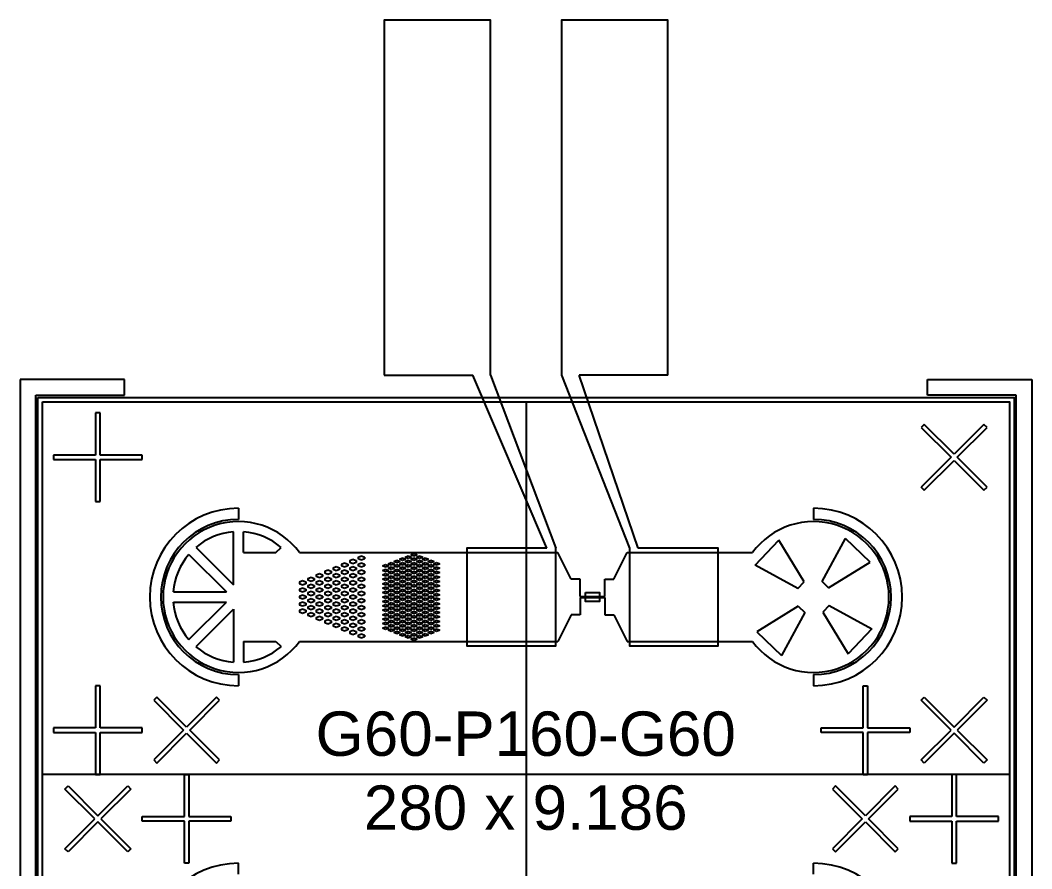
# Model space of a CAD drawing. Header units: inches. Extents: x -271009 to 5700, y -37000 to 38138.
# Drawn here: x -30700 to -19300, y -21062 to -11500 of the extents above; entities that cross this region are included whole.
import ezdxf

# ---------------------------------------------------------------- set-up
doc = ezdxf.new("R2010")
doc.units = ezdxf.units.IN
doc.header["$MEASUREMENT"] = 0
for name, color, linetype in [('Construction', 3, 'Continuous'), ('Electrodes', 4, 'Continuous'), ('PDMS', 6, 'Continuous')]:
    doc.layers.add(name, color=color, linetype=linetype)
doc.styles.get("Standard").update_dxf_attribs({"font": 'arial.ttf'})

msp = doc.modelspace()

# ---------------------------------------------------------------- linework, layer by layer
at = {"layer": 'Construction'}
for p, q in [((-25000, -15800), (-25000, -24200)), ((-19550, -20000), (-30450, -20000))]:
    msp.add_line(p, q, dxfattribs=at)
at = {"layer": 'Electrodes'}
for p, q in [((-26600, -15500), (-25600, -15500)), ((-24765, -17450), (-25600, -15500)), ((-25400, -15500), (-24665, -17450)), ((-24600, -15500), (-23835, -17450)), ((-23400, -15500), (-24400, -15500)), ((-23735, -17450), (-24400, -15500)), ((-29525, -15550), (-30700, -15550)), ((-30700, -15550), (-30700, -24450)), ((-29525, -15725), (-29525, -15550)), ((-20475, -15725), (-20475, -15550)), ((-20475, -15550), (-19300, -15550)), ((-19300, -15550), (-19300, -24450)), ((-30525, -24275), (-30525, -15725)), ((-30525, -15725), (-29525, -15725)), ((-19475, -15725), (-20475, -15725)), ((-19475, -24275), (-19475, -15725)), ((-29800, -15925), (-29850, -15925)), ((-29850, -15925), (-29850, -16400)), ((-29800, -16400), (-29800, -15925)), ((-20511, -16054), (-20546, -16089)), ((-20175, -16390), (-20511, -16054)), ((-19839, -16054), (-20175, -16390)), ((-19804, -16089), (-19839, -16054)), ((-20546, -16089), (-20210, -16425)), ((-20140, -16425), (-19804, -16089)), ((-29850, -16400), (-30325, -16400)), ((-30325, -16400), (-30325, -16450)), ((-29325, -16400), (-29800, -16400)), ((-29325, -16450), (-29325, -16400)), ((-30325, -16450), (-29850, -16450)), ((-29850, -16450), (-29850, -16925)), ((-29800, -16925), (-29800, -16450)), ((-29800, -16450), (-29325, -16450)), ((-20210, -16425), (-20546, -16761)), ((-20511, -16796), (-20175, -16460)), ((-20175, -16460), (-19839, -16796)), ((-19804, -16761), (-20140, -16425)), ((-20511, -16796), (-20546, -16761)), ((-19839, -16796), (-19804, -16761)), ((-29850, -16925), (-29800, -16925)), ((-28240, -17000), (-28240, -17125)), ((-21760, -17000), (-21760, -17125)), ((-28240, -18875), (-28240, -19000)), ((-21760, -18875), (-21760, -19000)), ((-29800, -19000), (-29850, -19000)), ((-29850, -19000), (-29850, -19475)), ((-29800, -19475), (-29800, -19000)), ((-21200, -19475), (-21200, -19000)), ((-21200, -19000), (-21150, -19000)), ((-21150, -19000), (-21150, -19475)), ((-29161, -19129), (-29196, -19164)), ((-28825, -19465), (-29161, -19129)), ((-28489, -19129), (-28825, -19465)), ((-28471, -19146), (-28489, -19129)), ((-28454, -19164), (-28471, -19146)), ((-20546, -19164), (-20511, -19129)), ((-20511, -19129), (-20175, -19465)), ((-20175, -19465), (-19839, -19129)), ((-19839, -19129), (-19804, -19164)), ((-29196, -19164), (-28860, -19500)), ((-28790, -19500), (-28454, -19164)), ((-20210, -19500), (-20546, -19164)), ((-19804, -19164), (-20140, -19500)), ((-29850, -19475), (-30325, -19475)), ((-30325, -19475), (-30325, -19525)), ((-29325, -19475), (-29800, -19475)), ((-29325, -19525), (-29325, -19475)), ((-21675, -19525), (-21675, -19475)), ((-21675, -19475), (-21200, -19475)), ((-21150, -19475), (-20675, -19475)), ((-20675, -19475), (-20675, -19525)), ((-30325, -19525), (-29850, -19525)), ((-29850, -19525), (-29850, -20000)), ((-29800, -20000), (-29800, -19525)), ((-29800, -19525), (-29325, -19525)), ((-28860, -19500), (-29196, -19836)), ((-29161, -19871), (-28825, -19535)), ((-28825, -19535), (-28489, -19871)), ((-28454, -19836), (-28790, -19500)), ((-21200, -19525), (-21675, -19525)), ((-21200, -20000), (-21200, -19525)), ((-20675, -19525), (-21150, -19525)), ((-21150, -19525), (-21150, -20000)), ((-20546, -19836), (-20210, -19500)), ((-20175, -19535), (-20511, -19871)), ((-19839, -19871), (-20175, -19535)), ((-20140, -19500), (-19804, -19836)), ((-29196, -19836), (-29161, -19871)), ((-28489, -19871), (-28454, -19836)), ((-20511, -19871), (-20546, -19836)), ((-19804, -19836), (-19821, -19854)), ((-19821, -19854), (-19839, -19871)), ((-29850, -20000), (-29800, -20000)), ((-28850, -20475), (-28850, -20000)), ((-28800, -20000), (-28850, -20000)), ((-28800, -20000), (-28800, -20475)), ((-21200, -20000), (-21150, -20000)), ((-20150, -20000), (-20200, -20000)), ((-20200, -20000), (-20200, -20475)), ((-20150, -20475), (-20150, -20000)), ((-30196, -20164), (-30179, -20146)), ((-29860, -20500), (-30196, -20164)), ((-30179, -20146), (-30161, -20129)), ((-30161, -20129), (-29825, -20465)), ((-29825, -20465), (-29489, -20129)), ((-29454, -20164), (-29790, -20500)), ((-29489, -20129), (-29454, -20164)), ((-21511, -20129), (-21546, -20164)), ((-21546, -20164), (-21210, -20500)), ((-21175, -20465), (-21511, -20129)), ((-20839, -20129), (-21175, -20465)), ((-21140, -20500), (-20804, -20164)), ((-20804, -20164), (-20839, -20129)), ((-30196, -20836), (-29860, -20500)), ((-29790, -20500), (-29454, -20836)), ((-29325, -20475), (-28850, -20475)), ((-29325, -20525), (-29325, -20475)), ((-28800, -20475), (-28325, -20475)), ((-28325, -20475), (-28325, -20525)), ((-21210, -20500), (-21546, -20836)), ((-20804, -20836), (-21140, -20500)), ((-20675, -20475), (-20675, -20525)), ((-20200, -20475), (-20675, -20475)), ((-19675, -20475), (-20150, -20475)), ((-19675, -20525), (-19675, -20475)), ((-29825, -20535), (-30161, -20871)), ((-29489, -20871), (-29825, -20535)), ((-28850, -20525), (-29325, -20525)), ((-28850, -21000), (-28850, -20525)), ((-28325, -20525), (-28800, -20525)), ((-28800, -20525), (-28800, -21000)), ((-21511, -20871), (-21175, -20535)), ((-21175, -20535), (-20839, -20871)), ((-20675, -20525), (-20200, -20525)), ((-20200, -20525), (-20200, -21000)), ((-20150, -21000), (-20150, -20525)), ((-20150, -20525), (-19675, -20525)), ((-30161, -20871), (-30196, -20836)), ((-29454, -20836), (-29489, -20871)), ((-21546, -20836), (-21529, -20854)), ((-21529, -20854), (-21511, -20871)), ((-20839, -20871), (-20804, -20836)), ((-28800, -21000), (-28850, -21000)), ((-28240, -21125), (-28240, -21000)), ((-21760, -21125), (-21760, -21000)), ((-20200, -21000), (-20150, -21000))]:
    msp.add_line(p, q, dxfattribs=at)
for points in [[(-25400, -15500), (-25400, -11500), (-26600, -11500), (-26600, -15500)], [(-23400, -15500), (-23400, -11500), (-24600, -11500), (-24600, -15500)], [(-24765, -17450), (-25665, -17450), (-25665, -18550), (-24665, -18550), (-24665, -17450)], [(-23835, -17450), (-23835, -18550), (-22835, -18550), (-22835, -17450), (-23735, -17450)]]:
    msp.add_lwpolyline(points, dxfattribs=at)
msp.add_lwpolyline([(-24330, -17950), (-24170, -17950), (-24170, -18050), (-24330, -18050)], close=True, dxfattribs=at)
for centre, radius, start, end in [((-28240, -18000), 1000, 90, 270), ((-21760, -18000), 1000, 270, 90), ((-28240, -18000), 875, 90, 270), ((-21760, -18000), 875, 270, 90), ((-28240, -22000), 1000, 90, 270), ((-21760, -22000), 1000, 270, 90)]:
    msp.add_arc(centre, radius, start, end, dxfattribs=at)
at = {"layer": 'PDMS'}
for p, q in [((-29800, -15925), (-29850, -15925)), ((-29850, -15925), (-29850, -16400)), ((-29800, -16400), (-29800, -15925)), ((-20511, -16054), (-20546, -16089)), ((-20175, -16390), (-20511, -16054)), ((-19839, -16054), (-20175, -16390)), ((-19804, -16089), (-19839, -16054)), ((-20546, -16089), (-20210, -16425)), ((-20140, -16425), (-19804, -16089)), ((-29850, -16400), (-30325, -16400)), ((-30325, -16400), (-30325, -16450)), ((-29325, -16400), (-29800, -16400)), ((-29325, -16425), (-29325, -16400)), ((-30325, -16450), (-29850, -16450)), ((-29850, -16450), (-29850, -16925)), ((-29800, -16925), (-29800, -16450)), ((-29800, -16450), (-29325, -16450)), ((-29325, -16450), (-29325, -16425)), ((-20210, -16425), (-20546, -16761)), ((-20511, -16796), (-20175, -16460)), ((-20175, -16460), (-19839, -16796)), ((-19804, -16761), (-20140, -16425)), ((-20546, -16761), (-20511, -16796)), ((-19839, -16796), (-19804, -16761)), ((-29850, -16925), (-29800, -16925)), ((-28297, -17863), (-28297, -17266)), ((-28183, -17500), (-28183, -17266)), ((-28719, -17441), (-28297, -17863)), ((-27820, -17500), (-27761, -17441)), ((-22419, -17641), (-22151, -17360)), ((-21864, -17829), (-22151, -17360)), ((-21664, -17824), (-21401, -17341)), ((-21120, -17609), (-21401, -17341)), ((-28799, -17521), (-28377, -17943)), ((-28183, -17500), (-27820, -17500)), ((-27553, -17500), (-24640, -17500)), ((-26891, -17550), (-26855, -17535)), ((-26891, -17550), (-26891, -17570)), ((-26855, -17535), (-26819, -17550)), ((-26819, -17550), (-26819, -17570)), ((-26363, -17550), (-26327, -17535)), ((-26327, -17565), (-26363, -17550)), ((-26327, -17535), (-26291, -17550)), ((-26291, -17550), (-26327, -17565)), ((-26299, -17525), (-26263, -17510)), ((-26263, -17540), (-26299, -17525)), ((-26263, -17510), (-26227, -17525)), ((-26227, -17525), (-26263, -17540)), ((-26235, -17550), (-26199, -17535)), ((-26199, -17565), (-26235, -17550)), ((-26199, -17535), (-26163, -17550)), ((-26163, -17550), (-26199, -17565)), ((-24490, -17800), (-24640, -17500)), ((-24010, -17800), (-23860, -17500)), ((-23860, -17500), (-22447, -17500)), ((-27175, -17670), (-27139, -17655)), ((-27139, -17655), (-27103, -17670)), ((-27080, -17630), (-27044, -17615)), ((-27080, -17630), (-27080, -17650)), ((-27044, -17665), (-27080, -17650)), ((-27044, -17615), (-27008, -17630)), ((-27008, -17650), (-27044, -17665)), ((-27008, -17630), (-27008, -17650)), ((-26986, -17590), (-26950, -17575)), ((-26986, -17590), (-26986, -17610)), ((-26950, -17625), (-26986, -17610)), ((-26986, -17670), (-26950, -17655)), ((-26950, -17575), (-26914, -17590)), ((-26914, -17610), (-26950, -17625)), ((-26950, -17655), (-26914, -17670)), ((-26914, -17590), (-26914, -17610)), ((-26855, -17585), (-26891, -17570)), ((-26891, -17630), (-26855, -17615)), ((-26891, -17630), (-26891, -17650)), ((-26855, -17665), (-26891, -17650)), ((-26819, -17570), (-26855, -17585)), ((-26855, -17615), (-26819, -17630)), ((-26819, -17650), (-26855, -17665)), ((-26819, -17630), (-26819, -17650)), ((-26619, -17650), (-26583, -17635)), ((-26583, -17665), (-26619, -17650)), ((-26583, -17635), (-26547, -17650)), ((-26547, -17650), (-26583, -17665)), ((-26555, -17625), (-26519, -17610)), ((-26519, -17640), (-26555, -17625)), ((-26555, -17675), (-26519, -17660)), ((-26519, -17610), (-26483, -17625)), ((-26483, -17625), (-26519, -17640)), ((-26519, -17660), (-26483, -17675)), ((-26491, -17600), (-26455, -17585)), ((-26455, -17615), (-26491, -17600)), ((-26491, -17650), (-26455, -17635)), ((-26455, -17665), (-26491, -17650)), ((-26455, -17585), (-26419, -17600)), ((-26419, -17600), (-26455, -17615)), ((-26455, -17635), (-26419, -17650)), ((-26419, -17650), (-26455, -17665)), ((-26427, -17575), (-26391, -17560)), ((-26391, -17590), (-26427, -17575)), ((-26427, -17625), (-26391, -17610)), ((-26391, -17640), (-26427, -17625)), ((-26427, -17675), (-26391, -17660)), ((-26391, -17560), (-26355, -17575)), ((-26355, -17575), (-26391, -17590)), ((-26391, -17610), (-26355, -17625)), ((-26355, -17625), (-26391, -17640)), ((-26391, -17660), (-26355, -17675)), ((-26363, -17600), (-26327, -17585)), ((-26327, -17615), (-26363, -17600)), ((-26363, -17650), (-26327, -17635)), ((-26327, -17665), (-26363, -17650)), ((-26327, -17585), (-26291, -17600)), ((-26291, -17600), (-26327, -17615)), ((-26327, -17635), (-26291, -17650)), ((-26291, -17650), (-26327, -17665)), ((-26299, -17575), (-26263, -17560)), ((-26263, -17590), (-26299, -17575)), ((-26299, -17625), (-26263, -17610)), ((-26263, -17640), (-26299, -17625)), ((-26299, -17675), (-26263, -17660)), ((-26263, -17560), (-26227, -17575)), ((-26227, -17575), (-26263, -17590)), ((-26263, -17610), (-26227, -17625)), ((-26227, -17625), (-26263, -17640)), ((-26263, -17660), (-26227, -17675)), ((-26235, -17600), (-26199, -17585)), ((-26199, -17615), (-26235, -17600)), ((-26235, -17650), (-26199, -17635)), ((-26199, -17665), (-26235, -17650)), ((-26199, -17585), (-26163, -17600)), ((-26163, -17600), (-26199, -17615)), ((-26199, -17635), (-26163, -17650)), ((-26163, -17650), (-26199, -17665)), ((-26171, -17575), (-26135, -17560)), ((-26135, -17590), (-26171, -17575)), ((-26171, -17625), (-26135, -17610)), ((-26135, -17640), (-26171, -17625)), ((-26171, -17675), (-26135, -17660)), ((-26135, -17560), (-26099, -17575)), ((-26099, -17575), (-26135, -17590)), ((-26135, -17610), (-26099, -17625)), ((-26099, -17625), (-26135, -17640)), ((-26135, -17660), (-26099, -17675)), ((-26107, -17600), (-26071, -17585)), ((-26071, -17615), (-26107, -17600)), ((-26107, -17650), (-26071, -17635)), ((-26071, -17665), (-26107, -17650)), ((-26071, -17585), (-26035, -17600)), ((-26035, -17600), (-26071, -17615)), ((-26071, -17635), (-26035, -17650)), ((-26035, -17650), (-26071, -17665)), ((-26043, -17625), (-26007, -17610)), ((-26007, -17640), (-26043, -17625)), ((-26043, -17675), (-26007, -17660)), ((-26007, -17610), (-25971, -17625)), ((-25971, -17625), (-26007, -17640)), ((-26007, -17660), (-25971, -17675)), ((-21936, -17904), (-22419, -17641)), ((-21589, -17896), (-21120, -17609)), ((-27458, -17790), (-27422, -17775)), ((-27422, -17775), (-27386, -17790)), ((-27364, -17750), (-27328, -17735)), ((-27364, -17750), (-27364, -17770)), ((-27328, -17785), (-27364, -17770)), ((-27328, -17735), (-27292, -17750)), ((-27292, -17770), (-27328, -17785)), ((-27292, -17750), (-27292, -17770)), ((-27269, -17710), (-27233, -17695)), ((-27269, -17710), (-27269, -17730)), ((-27233, -17745), (-27269, -17730)), ((-27269, -17790), (-27233, -17775)), ((-27233, -17695), (-27197, -17710)), ((-27197, -17730), (-27233, -17745)), ((-27233, -17775), (-27197, -17790)), ((-27197, -17710), (-27197, -17730)), ((-27175, -17670), (-27175, -17690)), ((-27139, -17705), (-27175, -17690)), ((-27175, -17750), (-27139, -17735)), ((-27175, -17750), (-27175, -17770)), ((-27139, -17785), (-27175, -17770)), ((-27103, -17690), (-27139, -17705)), ((-27139, -17735), (-27103, -17750)), ((-27103, -17770), (-27139, -17785)), ((-27103, -17670), (-27103, -17690)), ((-27103, -17750), (-27103, -17770)), ((-27080, -17710), (-27044, -17695)), ((-27080, -17710), (-27080, -17730)), ((-27044, -17745), (-27080, -17730)), ((-27080, -17790), (-27044, -17775)), ((-27044, -17695), (-27008, -17710)), ((-27008, -17730), (-27044, -17745)), ((-27044, -17775), (-27008, -17790)), ((-27008, -17710), (-27008, -17730)), ((-26986, -17670), (-26986, -17690)), ((-26950, -17705), (-26986, -17690)), ((-26986, -17750), (-26950, -17735)), ((-26986, -17750), (-26986, -17770)), ((-26950, -17785), (-26986, -17770)), ((-26914, -17690), (-26950, -17705)), ((-26950, -17735), (-26914, -17750)), ((-26914, -17770), (-26950, -17785)), ((-26914, -17670), (-26914, -17690)), ((-26914, -17750), (-26914, -17770)), ((-26891, -17710), (-26855, -17695)), ((-26891, -17710), (-26891, -17730)), ((-26855, -17745), (-26891, -17730)), ((-26891, -17790), (-26855, -17775)), ((-26855, -17695), (-26819, -17710)), ((-26819, -17730), (-26855, -17745)), ((-26855, -17775), (-26819, -17790)), ((-26819, -17710), (-26819, -17730)), ((-26619, -17700), (-26583, -17685)), ((-26583, -17715), (-26619, -17700)), ((-26619, -17750), (-26583, -17735)), ((-26583, -17765), (-26619, -17750)), ((-26583, -17685), (-26547, -17700)), ((-26547, -17700), (-26583, -17715)), ((-26583, -17735), (-26547, -17750)), ((-26547, -17750), (-26583, -17765)), ((-26519, -17690), (-26555, -17675)), ((-26555, -17725), (-26519, -17710)), ((-26519, -17740), (-26555, -17725)), ((-26555, -17775), (-26519, -17760)), ((-26519, -17790), (-26555, -17775)), ((-26483, -17675), (-26519, -17690)), ((-26519, -17710), (-26483, -17725)), ((-26483, -17725), (-26519, -17740)), ((-26519, -17760), (-26483, -17775)), ((-26483, -17775), (-26519, -17790)), ((-26491, -17700), (-26455, -17685)), ((-26455, -17715), (-26491, -17700)), ((-26491, -17750), (-26455, -17735)), ((-26455, -17765), (-26491, -17750)), ((-26455, -17685), (-26419, -17700)), ((-26419, -17700), (-26455, -17715)), ((-26455, -17735), (-26419, -17750)), ((-26419, -17750), (-26455, -17765)), ((-26391, -17690), (-26427, -17675)), ((-26427, -17725), (-26391, -17710)), ((-26391, -17740), (-26427, -17725)), ((-26427, -17775), (-26391, -17760)), ((-26391, -17790), (-26427, -17775)), ((-26355, -17675), (-26391, -17690)), ((-26391, -17710), (-26355, -17725)), ((-26355, -17725), (-26391, -17740)), ((-26391, -17760), (-26355, -17775)), ((-26355, -17775), (-26391, -17790)), ((-26363, -17700), (-26327, -17685)), ((-26327, -17715), (-26363, -17700)), ((-26363, -17750), (-26327, -17735)), ((-26327, -17765), (-26363, -17750)), ((-26327, -17685), (-26291, -17700)), ((-26291, -17700), (-26327, -17715)), ((-26327, -17735), (-26291, -17750)), ((-26291, -17750), (-26327, -17765)), ((-26263, -17690), (-26299, -17675)), ((-26299, -17725), (-26263, -17710)), ((-26263, -17740), (-26299, -17725)), ((-26299, -17775), (-26263, -17760)), ((-26263, -17790), (-26299, -17775)), ((-26227, -17675), (-26263, -17690)), ((-26263, -17710), (-26227, -17725)), ((-26227, -17725), (-26263, -17740)), ((-26263, -17760), (-26227, -17775)), ((-26227, -17775), (-26263, -17790)), ((-26235, -17700), (-26199, -17685)), ((-26199, -17715), (-26235, -17700)), ((-26235, -17750), (-26199, -17735)), ((-26199, -17765), (-26235, -17750)), ((-26199, -17685), (-26163, -17700)), ((-26163, -17700), (-26199, -17715)), ((-26199, -17735), (-26163, -17750)), ((-26163, -17750), (-26199, -17765)), ((-26135, -17690), (-26171, -17675)), ((-26171, -17725), (-26135, -17710)), ((-26135, -17740), (-26171, -17725)), ((-26171, -17775), (-26135, -17760)), ((-26135, -17790), (-26171, -17775)), ((-26099, -17675), (-26135, -17690)), ((-26135, -17710), (-26099, -17725)), ((-26099, -17725), (-26135, -17740)), ((-26135, -17760), (-26099, -17775)), ((-26099, -17775), (-26135, -17790)), ((-26107, -17700), (-26071, -17685)), ((-26071, -17715), (-26107, -17700)), ((-26107, -17750), (-26071, -17735)), ((-26071, -17765), (-26107, -17750)), ((-26071, -17685), (-26035, -17700)), ((-26035, -17700), (-26071, -17715)), ((-26071, -17735), (-26035, -17750)), ((-26035, -17750), (-26071, -17765)), ((-26007, -17690), (-26043, -17675)), ((-26043, -17725), (-26007, -17710)), ((-26007, -17740), (-26043, -17725)), ((-26043, -17775), (-26007, -17760)), ((-26007, -17790), (-26043, -17775)), ((-25971, -17675), (-26007, -17690)), ((-26007, -17710), (-25971, -17725)), ((-25971, -17725), (-26007, -17740)), ((-26007, -17760), (-25971, -17775)), ((-25971, -17775), (-26007, -17790)), ((-27553, -17830), (-27517, -17815)), ((-27553, -17830), (-27553, -17850)), ((-27517, -17865), (-27553, -17850)), ((-27553, -17910), (-27517, -17895)), ((-27517, -17815), (-27481, -17830)), ((-27481, -17850), (-27517, -17865)), ((-27517, -17895), (-27481, -17910)), ((-27481, -17830), (-27481, -17850)), ((-27458, -17790), (-27458, -17810)), ((-27422, -17825), (-27458, -17810)), ((-27458, -17870), (-27422, -17855)), ((-27458, -17870), (-27458, -17890)), ((-27422, -17905), (-27458, -17890)), ((-27386, -17810), (-27422, -17825)), ((-27422, -17855), (-27386, -17870)), ((-27386, -17890), (-27422, -17905)), ((-27386, -17790), (-27386, -17810)), ((-27386, -17870), (-27386, -17890)), ((-27364, -17830), (-27328, -17815)), ((-27364, -17830), (-27364, -17850)), ((-27328, -17865), (-27364, -17850)), ((-27364, -17910), (-27328, -17895)), ((-27328, -17815), (-27292, -17830)), ((-27292, -17850), (-27328, -17865)), ((-27328, -17895), (-27292, -17910)), ((-27292, -17830), (-27292, -17850)), ((-27269, -17790), (-27269, -17810)), ((-27233, -17825), (-27269, -17810)), ((-27269, -17870), (-27233, -17855)), ((-27269, -17870), (-27269, -17890)), ((-27233, -17905), (-27269, -17890)), ((-27197, -17810), (-27233, -17825)), ((-27233, -17855), (-27197, -17870)), ((-27197, -17890), (-27233, -17905)), ((-27197, -17790), (-27197, -17810)), ((-27197, -17870), (-27197, -17890)), ((-27175, -17830), (-27139, -17815)), ((-27175, -17830), (-27175, -17850)), ((-27139, -17865), (-27175, -17850)), ((-27175, -17910), (-27139, -17895)), ((-27139, -17815), (-27103, -17830)), ((-27103, -17850), (-27139, -17865)), ((-27139, -17895), (-27103, -17910)), ((-27103, -17830), (-27103, -17850)), ((-27080, -17790), (-27080, -17810)), ((-27044, -17825), (-27080, -17810)), ((-27080, -17870), (-27044, -17855)), ((-27080, -17870), (-27080, -17890)), ((-27044, -17905), (-27080, -17890)), ((-27008, -17810), (-27044, -17825)), ((-27044, -17855), (-27008, -17870)), ((-27008, -17890), (-27044, -17905)), ((-27008, -17790), (-27008, -17810)), ((-27008, -17870), (-27008, -17890)), ((-26986, -17830), (-26950, -17815)), ((-26986, -17830), (-26986, -17850)), ((-26950, -17865), (-26986, -17850)), ((-26986, -17910), (-26950, -17895)), ((-26950, -17815), (-26914, -17830)), ((-26914, -17850), (-26950, -17865)), ((-26950, -17895), (-26914, -17910)), ((-26914, -17830), (-26914, -17850)), ((-26891, -17790), (-26891, -17810)), ((-26855, -17825), (-26891, -17810)), ((-26891, -17870), (-26855, -17855)), ((-26891, -17870), (-26891, -17890)), ((-26855, -17905), (-26891, -17890)), ((-26819, -17810), (-26855, -17825)), ((-26855, -17855), (-26819, -17870)), ((-26819, -17890), (-26855, -17905)), ((-26819, -17790), (-26819, -17810)), ((-26819, -17870), (-26819, -17890)), ((-26619, -17800), (-26583, -17785)), ((-26583, -17815), (-26619, -17800)), ((-26619, -17850), (-26583, -17835)), ((-26583, -17865), (-26619, -17850)), ((-26619, -17900), (-26583, -17885)), ((-26583, -17785), (-26547, -17800)), ((-26547, -17800), (-26583, -17815)), ((-26583, -17835), (-26547, -17850)), ((-26547, -17850), (-26583, -17865)), ((-26583, -17885), (-26547, -17900)), ((-26555, -17825), (-26519, -17810)), ((-26519, -17840), (-26555, -17825)), ((-26555, -17875), (-26519, -17860)), ((-26519, -17890), (-26555, -17875)), ((-26519, -17810), (-26483, -17825)), ((-26483, -17825), (-26519, -17840)), ((-26519, -17860), (-26483, -17875)), ((-26483, -17875), (-26519, -17890)), ((-26491, -17800), (-26455, -17785)), ((-26455, -17815), (-26491, -17800)), ((-26491, -17850), (-26455, -17835)), ((-26455, -17865), (-26491, -17850)), ((-26491, -17900), (-26455, -17885)), ((-26455, -17785), (-26419, -17800)), ((-26419, -17800), (-26455, -17815)), ((-26455, -17835), (-26419, -17850)), ((-26419, -17850), (-26455, -17865)), ((-26455, -17885), (-26419, -17900)), ((-26427, -17825), (-26391, -17810)), ((-26391, -17840), (-26427, -17825)), ((-26427, -17875), (-26391, -17860)), ((-26391, -17890), (-26427, -17875)), ((-26391, -17810), (-26355, -17825)), ((-26355, -17825), (-26391, -17840)), ((-26391, -17860), (-26355, -17875)), ((-26355, -17875), (-26391, -17890)), ((-26363, -17800), (-26327, -17785)), ((-26327, -17815), (-26363, -17800)), ((-26363, -17850), (-26327, -17835)), ((-26327, -17865), (-26363, -17850)), ((-26363, -17900), (-26327, -17885)), ((-26327, -17785), (-26291, -17800)), ((-26291, -17800), (-26327, -17815)), ((-26327, -17835), (-26291, -17850)), ((-26291, -17850), (-26327, -17865)), ((-26327, -17885), (-26291, -17900)), ((-26299, -17825), (-26263, -17810)), ((-26263, -17840), (-26299, -17825)), ((-26299, -17875), (-26263, -17860)), ((-26263, -17890), (-26299, -17875)), ((-26263, -17810), (-26227, -17825)), ((-26227, -17825), (-26263, -17840)), ((-26263, -17860), (-26227, -17875)), ((-26227, -17875), (-26263, -17890)), ((-26235, -17800), (-26199, -17785)), ((-26199, -17815), (-26235, -17800)), ((-26235, -17850), (-26199, -17835)), ((-26199, -17865), (-26235, -17850)), ((-26235, -17900), (-26199, -17885)), ((-26199, -17785), (-26163, -17800)), ((-26163, -17800), (-26199, -17815)), ((-26199, -17835), (-26163, -17850)), ((-26163, -17850), (-26199, -17865)), ((-26199, -17885), (-26163, -17900)), ((-26171, -17825), (-26135, -17810)), ((-26135, -17840), (-26171, -17825)), ((-26171, -17875), (-26135, -17860)), ((-26135, -17890), (-26171, -17875)), ((-26135, -17810), (-26099, -17825)), ((-26099, -17825), (-26135, -17840)), ((-26135, -17860), (-26099, -17875)), ((-26099, -17875), (-26135, -17890)), ((-26107, -17800), (-26071, -17785)), ((-26071, -17815), (-26107, -17800)), ((-26107, -17850), (-26071, -17835)), ((-26071, -17865), (-26107, -17850)), ((-26107, -17900), (-26071, -17885)), ((-26071, -17785), (-26035, -17800)), ((-26035, -17800), (-26071, -17815)), ((-26071, -17835), (-26035, -17850)), ((-26035, -17850), (-26071, -17865)), ((-26071, -17885), (-26035, -17900)), ((-26043, -17825), (-26007, -17810)), ((-26007, -17840), (-26043, -17825)), ((-26043, -17875), (-26007, -17860)), ((-26007, -17890), (-26043, -17875)), ((-26007, -17810), (-25971, -17825)), ((-25971, -17825), (-26007, -17840)), ((-26007, -17860), (-25971, -17875)), ((-25971, -17875), (-26007, -17890)), ((-24390, -17800), (-24490, -17800)), ((-24390, -17995), (-24390, -17800)), ((-24110, -17995), (-24110, -17800)), ((-24110, -17800), (-24010, -17800)), ((-21936, -17904), (-21864, -17829)), ((-21589, -17896), (-21664, -17824)), ((-28974, -17943), (-28377, -17943)), ((-27553, -17910), (-27553, -17930)), ((-27517, -17945), (-27553, -17930)), ((-27553, -17990), (-27517, -17975)), ((-27553, -17990), (-27553, -18010)), ((-27517, -18025), (-27553, -18010)), ((-27481, -17930), (-27517, -17945)), ((-27517, -17975), (-27481, -17990)), ((-27481, -18010), (-27517, -18025)), ((-27481, -17910), (-27481, -17930)), ((-27481, -17990), (-27481, -18010)), ((-27458, -17950), (-27422, -17935)), ((-27458, -17950), (-27458, -17970)), ((-27422, -17985), (-27458, -17970)), ((-27422, -17935), (-27386, -17950)), ((-27386, -17970), (-27422, -17985)), ((-27386, -17950), (-27386, -17970)), ((-27364, -17910), (-27364, -17930)), ((-27328, -17945), (-27364, -17930)), ((-27364, -17990), (-27328, -17975)), ((-27364, -17990), (-27364, -18010)), ((-27328, -18025), (-27364, -18010)), ((-27292, -17930), (-27328, -17945)), ((-27328, -17975), (-27292, -17990)), ((-27292, -18010), (-27328, -18025)), ((-27292, -17910), (-27292, -17930)), ((-27292, -17990), (-27292, -18010)), ((-27269, -17950), (-27233, -17935)), ((-27269, -17950), (-27269, -17970)), ((-27233, -17985), (-27269, -17970)), ((-27233, -17935), (-27197, -17950)), ((-27197, -17970), (-27233, -17985)), ((-27197, -17950), (-27197, -17970)), ((-27175, -17910), (-27175, -17930)), ((-27139, -17945), (-27175, -17930)), ((-27175, -17990), (-27139, -17975)), ((-27175, -17990), (-27175, -18010)), ((-27139, -18025), (-27175, -18010)), ((-27103, -17930), (-27139, -17945)), ((-27139, -17975), (-27103, -17990)), ((-27103, -18010), (-27139, -18025)), ((-27103, -17910), (-27103, -17930)), ((-27103, -17990), (-27103, -18010)), ((-27080, -17950), (-27044, -17935)), ((-27080, -17950), (-27080, -17970)), ((-27044, -17985), (-27080, -17970)), ((-27044, -17935), (-27008, -17950)), ((-27008, -17970), (-27044, -17985)), ((-27008, -17950), (-27008, -17970)), ((-26986, -17910), (-26986, -17930)), ((-26950, -17945), (-26986, -17930)), ((-26986, -17990), (-26950, -17975)), ((-26986, -17990), (-26986, -18010)), ((-26950, -18025), (-26986, -18010)), ((-26914, -17930), (-26950, -17945)), ((-26950, -17975), (-26914, -17990)), ((-26914, -18010), (-26950, -18025)), ((-26914, -17910), (-26914, -17930)), ((-26914, -17990), (-26914, -18010)), ((-26891, -17950), (-26855, -17935)), ((-26891, -17950), (-26891, -17970)), ((-26855, -17985), (-26891, -17970)), ((-26855, -17935), (-26819, -17950)), ((-26819, -17970), (-26855, -17985)), ((-26819, -17950), (-26819, -17970)), ((-26583, -17915), (-26619, -17900)), ((-26619, -17950), (-26583, -17935)), ((-26583, -17965), (-26619, -17950)), ((-26619, -18000), (-26583, -17985)), ((-26583, -18015), (-26619, -18000)), ((-26547, -17900), (-26583, -17915)), ((-26583, -17935), (-26547, -17950)), ((-26547, -17950), (-26583, -17965)), ((-26583, -17985), (-26547, -18000)), ((-26547, -18000), (-26583, -18015)), ((-26555, -17925), (-26519, -17910)), ((-26519, -17940), (-26555, -17925)), ((-26555, -17975), (-26519, -17960)), ((-26519, -17990), (-26555, -17975)), ((-26555, -18025), (-26519, -18010)), ((-26519, -17910), (-26483, -17925)), ((-26483, -17925), (-26519, -17940)), ((-26519, -17960), (-26483, -17975)), ((-26483, -17975), (-26519, -17990)), ((-26519, -18010), (-26483, -18025)), ((-26455, -17915), (-26491, -17900)), ((-26491, -17950), (-26455, -17935)), ((-26455, -17965), (-26491, -17950)), ((-26491, -18000), (-26455, -17985)), ((-26455, -18015), (-26491, -18000)), ((-26419, -17900), (-26455, -17915)), ((-26455, -17935), (-26419, -17950)), ((-26419, -17950), (-26455, -17965)), ((-26455, -17985), (-26419, -18000)), ((-26419, -18000), (-26455, -18015)), ((-26427, -17925), (-26391, -17910)), ((-26391, -17940), (-26427, -17925)), ((-26427, -17975), (-26391, -17960)), ((-26391, -17990), (-26427, -17975)), ((-26427, -18025), (-26391, -18010)), ((-26391, -17910), (-26355, -17925)), ((-26355, -17925), (-26391, -17940)), ((-26391, -17960), (-26355, -17975)), ((-26355, -17975), (-26391, -17990)), ((-26391, -18010), (-26355, -18025)), ((-26327, -17915), (-26363, -17900)), ((-26363, -17950), (-26327, -17935)), ((-26327, -17965), (-26363, -17950)), ((-26363, -18000), (-26327, -17985)), ((-26327, -18015), (-26363, -18000)), ((-26291, -17900), (-26327, -17915)), ((-26327, -17935), (-26291, -17950)), ((-26291, -17950), (-26327, -17965)), ((-26327, -17985), (-26291, -18000)), ((-26291, -18000), (-26327, -18015)), ((-26299, -17925), (-26263, -17910)), ((-26263, -17940), (-26299, -17925)), ((-26299, -17975), (-26263, -17960)), ((-26263, -17990), (-26299, -17975)), ((-26299, -18025), (-26263, -18010)), ((-26263, -17910), (-26227, -17925)), ((-26227, -17925), (-26263, -17940)), ((-26263, -17960), (-26227, -17975)), ((-26227, -17975), (-26263, -17990)), ((-26263, -18010), (-26227, -18025)), ((-26199, -17915), (-26235, -17900)), ((-26235, -17950), (-26199, -17935)), ((-26199, -17965), (-26235, -17950)), ((-26235, -18000), (-26199, -17985)), ((-26199, -18015), (-26235, -18000)), ((-26163, -17900), (-26199, -17915)), ((-26199, -17935), (-26163, -17950)), ((-26163, -17950), (-26199, -17965)), ((-26199, -17985), (-26163, -18000)), ((-26163, -18000), (-26199, -18015)), ((-26171, -17925), (-26135, -17910)), ((-26135, -17940), (-26171, -17925)), ((-26171, -17975), (-26135, -17960)), ((-26135, -17990), (-26171, -17975)), ((-26171, -18025), (-26135, -18010)), ((-26135, -17910), (-26099, -17925)), ((-26099, -17925), (-26135, -17940)), ((-26135, -17960), (-26099, -17975)), ((-26099, -17975), (-26135, -17990)), ((-26135, -18010), (-26099, -18025)), ((-26071, -17915), (-26107, -17900)), ((-26107, -17950), (-26071, -17935)), ((-26071, -17965), (-26107, -17950)), ((-26107, -18000), (-26071, -17985)), ((-26071, -18015), (-26107, -18000)), ((-26035, -17900), (-26071, -17915)), ((-26071, -17935), (-26035, -17950)), ((-26035, -17950), (-26071, -17965)), ((-26071, -17985), (-26035, -18000)), ((-26035, -18000), (-26071, -18015)), ((-26043, -17925), (-26007, -17910)), ((-26007, -17940), (-26043, -17925)), ((-26043, -17975), (-26007, -17960)), ((-26007, -17990), (-26043, -17975)), ((-26043, -18025), (-26007, -18010)), ((-26007, -17910), (-25971, -17925)), ((-25971, -17925), (-26007, -17940)), ((-26007, -17960), (-25971, -17975)), ((-25971, -17975), (-26007, -17990)), ((-26007, -18010), (-25971, -18025)), ((-24390, -17995), (-24110, -17995)), ((-24390, -18005), (-24110, -18005)), ((-24390, -18005), (-24390, -18200)), ((-24110, -18005), (-24110, -18200)), ((-28974, -18057), (-28377, -18057)), ((-28799, -18479), (-28377, -18057)), ((-27553, -18070), (-27517, -18055)), ((-27553, -18070), (-27553, -18090)), ((-27517, -18105), (-27553, -18090)), ((-27517, -18055), (-27481, -18070)), ((-27481, -18090), (-27517, -18105)), ((-27481, -18070), (-27481, -18090)), ((-27458, -18030), (-27422, -18015)), ((-27458, -18030), (-27458, -18050)), ((-27422, -18065), (-27458, -18050)), ((-27458, -18110), (-27422, -18095)), ((-27458, -18110), (-27458, -18130)), ((-27422, -18015), (-27386, -18030)), ((-27386, -18050), (-27422, -18065)), ((-27422, -18095), (-27386, -18110)), ((-27386, -18030), (-27386, -18050)), ((-27386, -18110), (-27386, -18130)), ((-27364, -18070), (-27328, -18055)), ((-27364, -18070), (-27364, -18090)), ((-27328, -18105), (-27364, -18090)), ((-27328, -18055), (-27292, -18070)), ((-27292, -18090), (-27328, -18105)), ((-27292, -18070), (-27292, -18090)), ((-27269, -18030), (-27233, -18015)), ((-27269, -18030), (-27269, -18050)), ((-27233, -18065), (-27269, -18050)), ((-27269, -18110), (-27233, -18095)), ((-27269, -18110), (-27269, -18130)), ((-27233, -18015), (-27197, -18030)), ((-27197, -18050), (-27233, -18065)), ((-27233, -18095), (-27197, -18110)), ((-27197, -18030), (-27197, -18050)), ((-27197, -18110), (-27197, -18130)), ((-27175, -18070), (-27139, -18055)), ((-27175, -18070), (-27175, -18090)), ((-27139, -18105), (-27175, -18090)), ((-27139, -18055), (-27103, -18070)), ((-27103, -18090), (-27139, -18105)), ((-27103, -18070), (-27103, -18090)), ((-27080, -18030), (-27044, -18015)), ((-27080, -18030), (-27080, -18050)), ((-27044, -18065), (-27080, -18050)), ((-27080, -18110), (-27044, -18095)), ((-27080, -18110), (-27080, -18130)), ((-27044, -18015), (-27008, -18030)), ((-27008, -18050), (-27044, -18065)), ((-27044, -18095), (-27008, -18110)), ((-27008, -18030), (-27008, -18050)), ((-27008, -18110), (-27008, -18130)), ((-26986, -18070), (-26950, -18055)), ((-26986, -18070), (-26986, -18090)), ((-26950, -18105), (-26986, -18090)), ((-26950, -18055), (-26914, -18070)), ((-26914, -18090), (-26950, -18105)), ((-26914, -18070), (-26914, -18090)), ((-26891, -18030), (-26855, -18015)), ((-26891, -18030), (-26891, -18050)), ((-26855, -18065), (-26891, -18050)), ((-26891, -18110), (-26855, -18095)), ((-26891, -18110), (-26891, -18130)), ((-26855, -18015), (-26819, -18030)), ((-26819, -18050), (-26855, -18065)), ((-26855, -18095), (-26819, -18110)), ((-26819, -18030), (-26819, -18050)), ((-26819, -18110), (-26819, -18130)), ((-26619, -18050), (-26583, -18035)), ((-26583, -18065), (-26619, -18050)), ((-26619, -18100), (-26583, -18085)), ((-26583, -18115), (-26619, -18100)), ((-26583, -18035), (-26547, -18050)), ((-26547, -18050), (-26583, -18065)), ((-26583, -18085), (-26547, -18100)), ((-26547, -18100), (-26583, -18115)), ((-26519, -18040), (-26555, -18025)), ((-26555, -18075), (-26519, -18060)), ((-26519, -18090), (-26555, -18075)), ((-26555, -18125), (-26519, -18110)), ((-26519, -18140), (-26555, -18125)), ((-26483, -18025), (-26519, -18040)), ((-26519, -18060), (-26483, -18075)), ((-26483, -18075), (-26519, -18090)), ((-26519, -18110), (-26483, -18125)), ((-26483, -18125), (-26519, -18140)), ((-26491, -18050), (-26455, -18035)), ((-26455, -18065), (-26491, -18050)), ((-26491, -18100), (-26455, -18085)), ((-26455, -18115), (-26491, -18100)), ((-26455, -18035), (-26419, -18050)), ((-26419, -18050), (-26455, -18065)), ((-26455, -18085), (-26419, -18100)), ((-26419, -18100), (-26455, -18115)), ((-26391, -18040), (-26427, -18025)), ((-26427, -18075), (-26391, -18060)), ((-26391, -18090), (-26427, -18075)), ((-26427, -18125), (-26391, -18110)), ((-26391, -18140), (-26427, -18125)), ((-26355, -18025), (-26391, -18040)), ((-26391, -18060), (-26355, -18075)), ((-26355, -18075), (-26391, -18090)), ((-26391, -18110), (-26355, -18125)), ((-26355, -18125), (-26391, -18140)), ((-26363, -18050), (-26327, -18035)), ((-26327, -18065), (-26363, -18050)), ((-26363, -18100), (-26327, -18085)), ((-26327, -18115), (-26363, -18100)), ((-26327, -18035), (-26291, -18050)), ((-26291, -18050), (-26327, -18065)), ((-26327, -18085), (-26291, -18100)), ((-26291, -18100), (-26327, -18115)), ((-26263, -18040), (-26299, -18025)), ((-26299, -18075), (-26263, -18060)), ((-26263, -18090), (-26299, -18075)), ((-26299, -18125), (-26263, -18110)), ((-26263, -18140), (-26299, -18125)), ((-26227, -18025), (-26263, -18040)), ((-26263, -18060), (-26227, -18075)), ((-26227, -18075), (-26263, -18090)), ((-26263, -18110), (-26227, -18125)), ((-26227, -18125), (-26263, -18140)), ((-26235, -18050), (-26199, -18035)), ((-26199, -18065), (-26235, -18050)), ((-26235, -18100), (-26199, -18085)), ((-26199, -18115), (-26235, -18100)), ((-26199, -18035), (-26163, -18050)), ((-26163, -18050), (-26199, -18065)), ((-26199, -18085), (-26163, -18100)), ((-26163, -18100), (-26199, -18115)), ((-26135, -18040), (-26171, -18025)), ((-26171, -18075), (-26135, -18060)), ((-26135, -18090), (-26171, -18075)), ((-26171, -18125), (-26135, -18110)), ((-26135, -18140), (-26171, -18125)), ((-26099, -18025), (-26135, -18040)), ((-26135, -18060), (-26099, -18075)), ((-26099, -18075), (-26135, -18090)), ((-26135, -18110), (-26099, -18125)), ((-26099, -18125), (-26135, -18140)), ((-26107, -18050), (-26071, -18035)), ((-26071, -18065), (-26107, -18050)), ((-26107, -18100), (-26071, -18085)), ((-26071, -18115), (-26107, -18100)), ((-26071, -18035), (-26035, -18050)), ((-26035, -18050), (-26071, -18065)), ((-26071, -18085), (-26035, -18100)), ((-26035, -18100), (-26071, -18115)), ((-26007, -18040), (-26043, -18025)), ((-26043, -18075), (-26007, -18060)), ((-26007, -18090), (-26043, -18075)), ((-26043, -18125), (-26007, -18110)), ((-26007, -18140), (-26043, -18125)), ((-25971, -18025), (-26007, -18040)), ((-26007, -18060), (-25971, -18075)), ((-25971, -18075), (-26007, -18090)), ((-26007, -18110), (-25971, -18125)), ((-25971, -18125), (-26007, -18140)), ((-21931, -18104), (-22400, -18391)), ((-21931, -18104), (-21856, -18176)), ((-21584, -18096), (-21656, -18171)), ((-21584, -18096), (-21101, -18359)), ((-28719, -18559), (-28297, -18137)), ((-28297, -18137), (-28297, -18734)), ((-27553, -18150), (-27517, -18135)), ((-27553, -18150), (-27553, -18170)), ((-27517, -18185), (-27553, -18170)), ((-27517, -18135), (-27481, -18150)), ((-27481, -18170), (-27517, -18185)), ((-27481, -18150), (-27481, -18170)), ((-27422, -18145), (-27458, -18130)), ((-27458, -18190), (-27422, -18175)), ((-27458, -18190), (-27458, -18210)), ((-27422, -18225), (-27458, -18210)), ((-27386, -18130), (-27422, -18145)), ((-27422, -18175), (-27386, -18190)), ((-27386, -18210), (-27422, -18225)), ((-27386, -18190), (-27386, -18210)), ((-27364, -18150), (-27328, -18135)), ((-27364, -18150), (-27364, -18170)), ((-27328, -18185), (-27364, -18170)), ((-27364, -18230), (-27328, -18215)), ((-27364, -18230), (-27364, -18250)), ((-27328, -18135), (-27292, -18150)), ((-27292, -18170), (-27328, -18185)), ((-27328, -18215), (-27292, -18230)), ((-27292, -18150), (-27292, -18170)), ((-27292, -18230), (-27292, -18250)), ((-27233, -18145), (-27269, -18130)), ((-27269, -18190), (-27233, -18175)), ((-27269, -18190), (-27269, -18210)), ((-27233, -18225), (-27269, -18210)), ((-27197, -18130), (-27233, -18145)), ((-27233, -18175), (-27197, -18190)), ((-27197, -18210), (-27233, -18225)), ((-27197, -18190), (-27197, -18210)), ((-27175, -18150), (-27139, -18135)), ((-27175, -18150), (-27175, -18170)), ((-27139, -18185), (-27175, -18170)), ((-27175, -18230), (-27139, -18215)), ((-27175, -18230), (-27175, -18250)), ((-27139, -18135), (-27103, -18150)), ((-27103, -18170), (-27139, -18185)), ((-27139, -18215), (-27103, -18230)), ((-27103, -18150), (-27103, -18170)), ((-27103, -18230), (-27103, -18250)), ((-27044, -18145), (-27080, -18130)), ((-27080, -18190), (-27044, -18175)), ((-27080, -18190), (-27080, -18210)), ((-27044, -18225), (-27080, -18210)), ((-27008, -18130), (-27044, -18145)), ((-27044, -18175), (-27008, -18190)), ((-27008, -18210), (-27044, -18225)), ((-27008, -18190), (-27008, -18210)), ((-26986, -18150), (-26950, -18135)), ((-26986, -18150), (-26986, -18170)), ((-26950, -18185), (-26986, -18170)), ((-26986, -18230), (-26950, -18215)), ((-26986, -18230), (-26986, -18250)), ((-26950, -18135), (-26914, -18150)), ((-26914, -18170), (-26950, -18185)), ((-26950, -18215), (-26914, -18230)), ((-26914, -18150), (-26914, -18170)), ((-26914, -18230), (-26914, -18250)), ((-26855, -18145), (-26891, -18130)), ((-26891, -18190), (-26855, -18175)), ((-26891, -18190), (-26891, -18210)), ((-26855, -18225), (-26891, -18210)), ((-26819, -18130), (-26855, -18145)), ((-26855, -18175), (-26819, -18190)), ((-26819, -18210), (-26855, -18225)), ((-26819, -18190), (-26819, -18210)), ((-26619, -18150), (-26583, -18135)), ((-26583, -18165), (-26619, -18150)), ((-26619, -18200), (-26583, -18185)), ((-26583, -18215), (-26619, -18200)), ((-26619, -18250), (-26583, -18235)), ((-26583, -18135), (-26547, -18150)), ((-26547, -18150), (-26583, -18165)), ((-26583, -18185), (-26547, -18200)), ((-26547, -18200), (-26583, -18215)), ((-26583, -18235), (-26547, -18250)), ((-26555, -18175), (-26519, -18160)), ((-26519, -18190), (-26555, -18175)), ((-26555, -18225), (-26519, -18210)), ((-26519, -18240), (-26555, -18225)), ((-26519, -18160), (-26483, -18175)), ((-26483, -18175), (-26519, -18190)), ((-26519, -18210), (-26483, -18225)), ((-26483, -18225), (-26519, -18240)), ((-26491, -18150), (-26455, -18135)), ((-26455, -18165), (-26491, -18150)), ((-26491, -18200), (-26455, -18185)), ((-26455, -18215), (-26491, -18200)), ((-26491, -18250), (-26455, -18235)), ((-26455, -18135), (-26419, -18150)), ((-26419, -18150), (-26455, -18165)), ((-26455, -18185), (-26419, -18200)), ((-26419, -18200), (-26455, -18215)), ((-26455, -18235), (-26419, -18250)), ((-26427, -18175), (-26391, -18160)), ((-26391, -18190), (-26427, -18175)), ((-26427, -18225), (-26391, -18210)), ((-26391, -18240), (-26427, -18225)), ((-26391, -18160), (-26355, -18175)), ((-26355, -18175), (-26391, -18190)), ((-26391, -18210), (-26355, -18225)), ((-26355, -18225), (-26391, -18240)), ((-26363, -18150), (-26327, -18135)), ((-26327, -18165), (-26363, -18150)), ((-26363, -18200), (-26327, -18185)), ((-26327, -18215), (-26363, -18200)), ((-26363, -18250), (-26327, -18235)), ((-26327, -18135), (-26291, -18150)), ((-26291, -18150), (-26327, -18165)), ((-26327, -18185), (-26291, -18200)), ((-26291, -18200), (-26327, -18215)), ((-26327, -18235), (-26291, -18250)), ((-26299, -18175), (-26263, -18160)), ((-26263, -18190), (-26299, -18175)), ((-26299, -18225), (-26263, -18210)), ((-26263, -18240), (-26299, -18225)), ((-26263, -18160), (-26227, -18175)), ((-26227, -18175), (-26263, -18190)), ((-26263, -18210), (-26227, -18225)), ((-26227, -18225), (-26263, -18240)), ((-26235, -18150), (-26199, -18135)), ((-26199, -18165), (-26235, -18150)), ((-26235, -18200), (-26199, -18185)), ((-26199, -18215), (-26235, -18200)), ((-26235, -18250), (-26199, -18235)), ((-26199, -18135), (-26163, -18150)), ((-26163, -18150), (-26199, -18165)), ((-26199, -18185), (-26163, -18200)), ((-26163, -18200), (-26199, -18215)), ((-26199, -18235), (-26163, -18250)), ((-26171, -18175), (-26135, -18160)), ((-26135, -18190), (-26171, -18175)), ((-26171, -18225), (-26135, -18210)), ((-26135, -18240), (-26171, -18225)), ((-26135, -18160), (-26099, -18175)), ((-26099, -18175), (-26135, -18190)), ((-26135, -18210), (-26099, -18225)), ((-26099, -18225), (-26135, -18240)), ((-26107, -18150), (-26071, -18135)), ((-26071, -18165), (-26107, -18150)), ((-26107, -18200), (-26071, -18185)), ((-26071, -18215), (-26107, -18200)), ((-26107, -18250), (-26071, -18235)), ((-26071, -18135), (-26035, -18150)), ((-26035, -18150), (-26071, -18165)), ((-26071, -18185), (-26035, -18200)), ((-26035, -18200), (-26071, -18215)), ((-26071, -18235), (-26035, -18250)), ((-26043, -18175), (-26007, -18160)), ((-26007, -18190), (-26043, -18175)), ((-26043, -18225), (-26007, -18210)), ((-26007, -18240), (-26043, -18225)), ((-26007, -18160), (-25971, -18175)), ((-25971, -18175), (-26007, -18190)), ((-26007, -18210), (-25971, -18225)), ((-25971, -18225), (-26007, -18240)), ((-24490, -18200), (-24640, -18500)), ((-24390, -18200), (-24490, -18200)), ((-24110, -18200), (-24010, -18200)), ((-24010, -18200), (-23860, -18500)), ((-21856, -18176), (-22119, -18659)), ((-21656, -18171), (-21369, -18640)), ((-27328, -18265), (-27364, -18250)), ((-27292, -18250), (-27328, -18265)), ((-27269, -18270), (-27233, -18255)), ((-27269, -18270), (-27269, -18290)), ((-27233, -18305), (-27269, -18290)), ((-27233, -18255), (-27197, -18270)), ((-27197, -18290), (-27233, -18305)), ((-27197, -18270), (-27197, -18290)), ((-27139, -18265), (-27175, -18250)), ((-27175, -18310), (-27139, -18295)), ((-27175, -18310), (-27175, -18330)), ((-27139, -18345), (-27175, -18330)), ((-27103, -18250), (-27139, -18265)), ((-27139, -18295), (-27103, -18310)), ((-27103, -18330), (-27139, -18345)), ((-27103, -18310), (-27103, -18330)), ((-27080, -18270), (-27044, -18255)), ((-27080, -18270), (-27080, -18290)), ((-27044, -18305), (-27080, -18290)), ((-27080, -18350), (-27044, -18335)), ((-27080, -18350), (-27080, -18370)), ((-27044, -18255), (-27008, -18270)), ((-27008, -18290), (-27044, -18305)), ((-27044, -18335), (-27008, -18350)), ((-27008, -18270), (-27008, -18290)), ((-27008, -18350), (-27008, -18370)), ((-26950, -18265), (-26986, -18250)), ((-26986, -18310), (-26950, -18295)), ((-26986, -18310), (-26986, -18330)), ((-26950, -18345), (-26986, -18330)), ((-26914, -18250), (-26950, -18265)), ((-26950, -18295), (-26914, -18310)), ((-26914, -18330), (-26950, -18345)), ((-26914, -18310), (-26914, -18330)), ((-26891, -18270), (-26855, -18255)), ((-26891, -18270), (-26891, -18290)), ((-26855, -18305), (-26891, -18290)), ((-26891, -18350), (-26855, -18335)), ((-26891, -18350), (-26891, -18370)), ((-26855, -18255), (-26819, -18270)), ((-26819, -18290), (-26855, -18305)), ((-26855, -18335), (-26819, -18350)), ((-26819, -18270), (-26819, -18290)), ((-26819, -18350), (-26819, -18370)), ((-26583, -18265), (-26619, -18250)), ((-26619, -18300), (-26583, -18285)), ((-26583, -18315), (-26619, -18300)), ((-26619, -18350), (-26583, -18335)), ((-26583, -18365), (-26619, -18350)), ((-26547, -18250), (-26583, -18265)), ((-26583, -18285), (-26547, -18300)), ((-26547, -18300), (-26583, -18315)), ((-26583, -18335), (-26547, -18350)), ((-26547, -18350), (-26583, -18365)), ((-26555, -18275), (-26519, -18260)), ((-26519, -18290), (-26555, -18275)), ((-26555, -18325), (-26519, -18310)), ((-26519, -18340), (-26555, -18325)), ((-26519, -18260), (-26483, -18275)), ((-26483, -18275), (-26519, -18290)), ((-26519, -18310), (-26483, -18325)), ((-26483, -18325), (-26519, -18340)), ((-26455, -18265), (-26491, -18250)), ((-26491, -18300), (-26455, -18285)), ((-26455, -18315), (-26491, -18300)), ((-26491, -18350), (-26455, -18335)), ((-26455, -18365), (-26491, -18350)), ((-26419, -18250), (-26455, -18265)), ((-26455, -18285), (-26419, -18300)), ((-26419, -18300), (-26455, -18315)), ((-26455, -18335), (-26419, -18350)), ((-26419, -18350), (-26455, -18365)), ((-26427, -18275), (-26391, -18260)), ((-26391, -18290), (-26427, -18275)), ((-26427, -18325), (-26391, -18310)), ((-26391, -18340), (-26427, -18325)), ((-26391, -18260), (-26355, -18275)), ((-26355, -18275), (-26391, -18290)), ((-26391, -18310), (-26355, -18325)), ((-26355, -18325), (-26391, -18340)), ((-26327, -18265), (-26363, -18250)), ((-26363, -18300), (-26327, -18285)), ((-26327, -18315), (-26363, -18300)), ((-26363, -18350), (-26327, -18335)), ((-26327, -18365), (-26363, -18350)), ((-26291, -18250), (-26327, -18265)), ((-26327, -18285), (-26291, -18300)), ((-26291, -18300), (-26327, -18315)), ((-26327, -18335), (-26291, -18350)), ((-26291, -18350), (-26327, -18365)), ((-26299, -18275), (-26263, -18260)), ((-26263, -18290), (-26299, -18275)), ((-26299, -18325), (-26263, -18310)), ((-26263, -18340), (-26299, -18325)), ((-26263, -18260), (-26227, -18275)), ((-26227, -18275), (-26263, -18290)), ((-26263, -18310), (-26227, -18325)), ((-26227, -18325), (-26263, -18340)), ((-26199, -18265), (-26235, -18250)), ((-26235, -18300), (-26199, -18285)), ((-26199, -18315), (-26235, -18300)), ((-26235, -18350), (-26199, -18335)), ((-26199, -18365), (-26235, -18350)), ((-26163, -18250), (-26199, -18265)), ((-26199, -18285), (-26163, -18300)), ((-26163, -18300), (-26199, -18315)), ((-26199, -18335), (-26163, -18350)), ((-26163, -18350), (-26199, -18365)), ((-26171, -18275), (-26135, -18260)), ((-26135, -18290), (-26171, -18275)), ((-26171, -18325), (-26135, -18310)), ((-26135, -18340), (-26171, -18325)), ((-26135, -18260), (-26099, -18275)), ((-26099, -18275), (-26135, -18290)), ((-26135, -18310), (-26099, -18325)), ((-26099, -18325), (-26135, -18340)), ((-26071, -18265), (-26107, -18250)), ((-26107, -18300), (-26071, -18285)), ((-26071, -18315), (-26107, -18300)), ((-26107, -18350), (-26071, -18335)), ((-26071, -18365), (-26107, -18350)), ((-26035, -18250), (-26071, -18265)), ((-26071, -18285), (-26035, -18300)), ((-26035, -18300), (-26071, -18315)), ((-26071, -18335), (-26035, -18350)), ((-26035, -18350), (-26071, -18365)), ((-26043, -18275), (-26007, -18260)), ((-26007, -18290), (-26043, -18275)), ((-26043, -18325), (-26007, -18310)), ((-26007, -18340), (-26043, -18325)), ((-26007, -18260), (-25971, -18275)), ((-25971, -18275), (-26007, -18290)), ((-26007, -18310), (-25971, -18325)), ((-25971, -18325), (-26007, -18340)), ((-27044, -18385), (-27080, -18370)), ((-27008, -18370), (-27044, -18385)), ((-26986, -18390), (-26950, -18375)), ((-26986, -18390), (-26986, -18410)), ((-26950, -18425), (-26986, -18410)), ((-26950, -18375), (-26914, -18390)), ((-26914, -18410), (-26950, -18425)), ((-26914, -18390), (-26914, -18410)), ((-26855, -18385), (-26891, -18370)), ((-26891, -18430), (-26855, -18415)), ((-26891, -18430), (-26891, -18450)), ((-26855, -18465), (-26891, -18450)), ((-26819, -18370), (-26855, -18385)), ((-26855, -18415), (-26819, -18430)), ((-26819, -18450), (-26855, -18465)), ((-26819, -18430), (-26819, -18450)), ((-26555, -18375), (-26519, -18360)), ((-26519, -18390), (-26555, -18375)), ((-26519, -18360), (-26483, -18375)), ((-26483, -18375), (-26519, -18390)), ((-26491, -18400), (-26455, -18385)), ((-26455, -18415), (-26491, -18400)), ((-26455, -18385), (-26419, -18400)), ((-26419, -18400), (-26455, -18415)), ((-26427, -18375), (-26391, -18360)), ((-26391, -18390), (-26427, -18375)), ((-26427, -18425), (-26391, -18410)), ((-26391, -18440), (-26427, -18425)), ((-26391, -18360), (-26355, -18375)), ((-26355, -18375), (-26391, -18390)), ((-26391, -18410), (-26355, -18425)), ((-26355, -18425), (-26391, -18440)), ((-26363, -18400), (-26327, -18385)), ((-26327, -18415), (-26363, -18400)), ((-26363, -18450), (-26327, -18435)), ((-26327, -18465), (-26363, -18450)), ((-26327, -18385), (-26291, -18400)), ((-26291, -18400), (-26327, -18415)), ((-26327, -18435), (-26291, -18450)), ((-26291, -18450), (-26327, -18465)), ((-26299, -18375), (-26263, -18360)), ((-26263, -18390), (-26299, -18375)), ((-26299, -18425), (-26263, -18410)), ((-26263, -18440), (-26299, -18425)), ((-26299, -18475), (-26263, -18460)), ((-26263, -18360), (-26227, -18375)), ((-26227, -18375), (-26263, -18390)), ((-26263, -18410), (-26227, -18425)), ((-26227, -18425), (-26263, -18440)), ((-26263, -18460), (-26227, -18475)), ((-26235, -18400), (-26199, -18385)), ((-26199, -18415), (-26235, -18400)), ((-26235, -18450), (-26199, -18435)), ((-26199, -18465), (-26235, -18450)), ((-26199, -18385), (-26163, -18400)), ((-26163, -18400), (-26199, -18415)), ((-26199, -18435), (-26163, -18450)), ((-26163, -18450), (-26199, -18465)), ((-26171, -18375), (-26135, -18360)), ((-26135, -18390), (-26171, -18375)), ((-26171, -18425), (-26135, -18410)), ((-26135, -18440), (-26171, -18425)), ((-26135, -18360), (-26099, -18375)), ((-26099, -18375), (-26135, -18390)), ((-26135, -18410), (-26099, -18425)), ((-26099, -18425), (-26135, -18440)), ((-26107, -18400), (-26071, -18385)), ((-26071, -18415), (-26107, -18400)), ((-26071, -18385), (-26035, -18400)), ((-26035, -18400), (-26071, -18415)), ((-26043, -18375), (-26007, -18360)), ((-26007, -18390), (-26043, -18375)), ((-26007, -18360), (-25971, -18375)), ((-25971, -18375), (-26007, -18390)), ((-22400, -18391), (-22119, -18659)), ((-21101, -18359), (-21369, -18640)), ((-28183, -18500), (-28183, -18734)), ((-28183, -18500), (-27820, -18500)), ((-27820, -18500), (-27761, -18559)), ((-27553, -18500), (-24640, -18500)), ((-26263, -18490), (-26299, -18475)), ((-26227, -18475), (-26263, -18490)), ((-23860, -18500), (-22447, -18500)), ((-29800, -19000), (-29850, -19000)), ((-29850, -19000), (-29850, -19475)), ((-29800, -19475), (-29800, -19000)), ((-21200, -19475), (-21200, -19000)), ((-21200, -19000), (-21150, -19000)), ((-21150, -19000), (-21150, -19475)), ((-29161, -19129), (-29196, -19164)), ((-28825, -19465), (-29161, -19129)), ((-28489, -19129), (-28825, -19465)), ((-28471, -19146), (-28489, -19129)), ((-28454, -19164), (-28471, -19146)), ((-20546, -19164), (-20511, -19129)), ((-20511, -19129), (-20175, -19465)), ((-20175, -19465), (-19839, -19129)), ((-19839, -19129), (-19804, -19164)), ((-29196, -19164), (-28860, -19500)), ((-28790, -19500), (-28454, -19164)), ((-20210, -19500), (-20546, -19164)), ((-19804, -19164), (-20140, -19500)), ((-29850, -19475), (-30325, -19475)), ((-30325, -19475), (-30325, -19525)), ((-29325, -19475), (-29800, -19475)), ((-29325, -19500), (-29325, -19475)), ((-21675, -19525), (-21675, -19475)), ((-21675, -19475), (-21200, -19475)), ((-21150, -19475), (-20675, -19475)), ((-20675, -19475), (-20675, -19500)), ((-30325, -19525), (-29850, -19525)), ((-29850, -19525), (-29850, -20000)), ((-29800, -20000), (-29800, -19525)), ((-29800, -19525), (-29325, -19525)), ((-29325, -19525), (-29325, -19500)), ((-28860, -19500), (-29196, -19836)), ((-29161, -19871), (-28825, -19535)), ((-28825, -19535), (-28489, -19871)), ((-28454, -19836), (-28790, -19500)), ((-21200, -19525), (-21675, -19525)), ((-21200, -20000), (-21200, -19525)), ((-20675, -19525), (-21150, -19525)), ((-21150, -19525), (-21150, -20000)), ((-20675, -19500), (-20675, -19525)), ((-20546, -19836), (-20210, -19500)), ((-20175, -19535), (-20511, -19871)), ((-19839, -19871), (-20175, -19535)), ((-20140, -19500), (-19804, -19836)), ((-29196, -19836), (-29161, -19871)), ((-28489, -19871), (-28454, -19836)), ((-20511, -19871), (-20546, -19836)), ((-19804, -19836), (-19821, -19854)), ((-19821, -19854), (-19839, -19871)), ((-29850, -20000), (-29800, -20000)), ((-28850, -20475), (-28850, -20000)), ((-28850, -20000), (-28800, -20000)), ((-28800, -20000), (-28800, -20475)), ((-21150, -20000), (-21200, -20000)), ((-20150, -20000), (-20200, -20000)), ((-20200, -20000), (-20200, -20475)), ((-20150, -20475), (-20150, -20000)), ((-30196, -20164), (-30179, -20146)), ((-29860, -20500), (-30196, -20164)), ((-30179, -20146), (-30161, -20129)), ((-30161, -20129), (-29825, -20465)), ((-29825, -20465), (-29489, -20129)), ((-29454, -20164), (-29790, -20500)), ((-29489, -20129), (-29454, -20164)), ((-21511, -20129), (-21546, -20164)), ((-21546, -20164), (-21210, -20500)), ((-21175, -20465), (-21511, -20129)), ((-20839, -20129), (-21175, -20465)), ((-21140, -20500), (-20804, -20164)), ((-20804, -20164), (-20839, -20129)), ((-30196, -20836), (-29860, -20500)), ((-29790, -20500), (-29454, -20836)), ((-29325, -20500), (-29325, -20475)), ((-29325, -20475), (-28850, -20475)), ((-29325, -20525), (-29325, -20500)), ((-28800, -20475), (-28325, -20475)), ((-28325, -20475), (-28325, -20525)), ((-21210, -20500), (-21546, -20836)), ((-20804, -20836), (-21140, -20500)), ((-20200, -20475), (-20675, -20475)), ((-20675, -20475), (-20675, -20500)), ((-20675, -20500), (-20675, -20525)), ((-19675, -20475), (-20150, -20475)), ((-19675, -20525), (-19675, -20475)), ((-29825, -20535), (-30161, -20871)), ((-29489, -20871), (-29825, -20535)), ((-28850, -20525), (-29325, -20525)), ((-28850, -21000), (-28850, -20525)), ((-28325, -20525), (-28800, -20525)), ((-28800, -20525), (-28800, -21000)), ((-21511, -20871), (-21175, -20535)), ((-21175, -20535), (-20839, -20871)), ((-20675, -20525), (-20200, -20525)), ((-20200, -20525), (-20200, -21000)), ((-20150, -21000), (-20150, -20525)), ((-20150, -20525), (-19675, -20525)), ((-30161, -20871), (-30196, -20836)), ((-29454, -20836), (-29489, -20871)), ((-21546, -20836), (-21529, -20854)), ((-21529, -20854), (-21511, -20871)), ((-20839, -20871), (-20804, -20836)), ((-28800, -21000), (-28850, -21000)), ((-20200, -21000), (-20150, -21000))]:
    msp.add_line(p, q, dxfattribs=at)
for points in [[(-30500, -15750), (-19500, -15750), (-19500, -24250), (-30500, -24250)], [(-30450, -15800), (-19550, -15800), (-19550, -24200), (-30450, -24200)]]:
    msp.add_lwpolyline(points, close=True, dxfattribs=at)
for centre, radius, start, end in [((-28240, -18000), 850, 36.0319, 323.9681), ((-21760, -18000), 850, 216.0319, 143.9681), ((-28240, -18000), 737, 94.4117, 130.5883), ((-28240, -18000), 737, 49.4117, 85.5883), ((-28240, -18000), 737, 139.4117, 175.5883), ((-28240, -18000), 737, 184.4117, 220.5883), ((-28240, -18000), 737, 229.4117, 265.5883), ((-28240, -18000), 737, 274.4117, 310.5883)]:
    msp.add_arc(centre, radius, start, end, dxfattribs=at)

# ---------------------------------------------------------------- texts
at = {"layer": 'Electrodes', "insert": (-29460, -19290), "char_height": 500, "attachment_point": 1}
msp.add_mtext_dynamic_manual_height_columns('\\A1;\\pxqc;{\\fSwis721 BdOul BT|b0|i0|c0|p82;G60-P160-G60\\P280 x 9.186}', width=8913.36, gutter_width=1250, heights=[1541], dxfattribs=at)
at = {"layer": 'PDMS', "insert": (-29460, -19290), "char_height": 500, "attachment_point": 1}
msp.add_mtext_dynamic_manual_height_columns('\\A1;\\pxqc;{\\fSwis721 BdOul BT|b0|i0|c0|p82;G60-P160-G60\\P280 x 9.186}', width=8913.36, gutter_width=1250, heights=[1541], dxfattribs=at)

doc.saveas('drawing.dxf')
